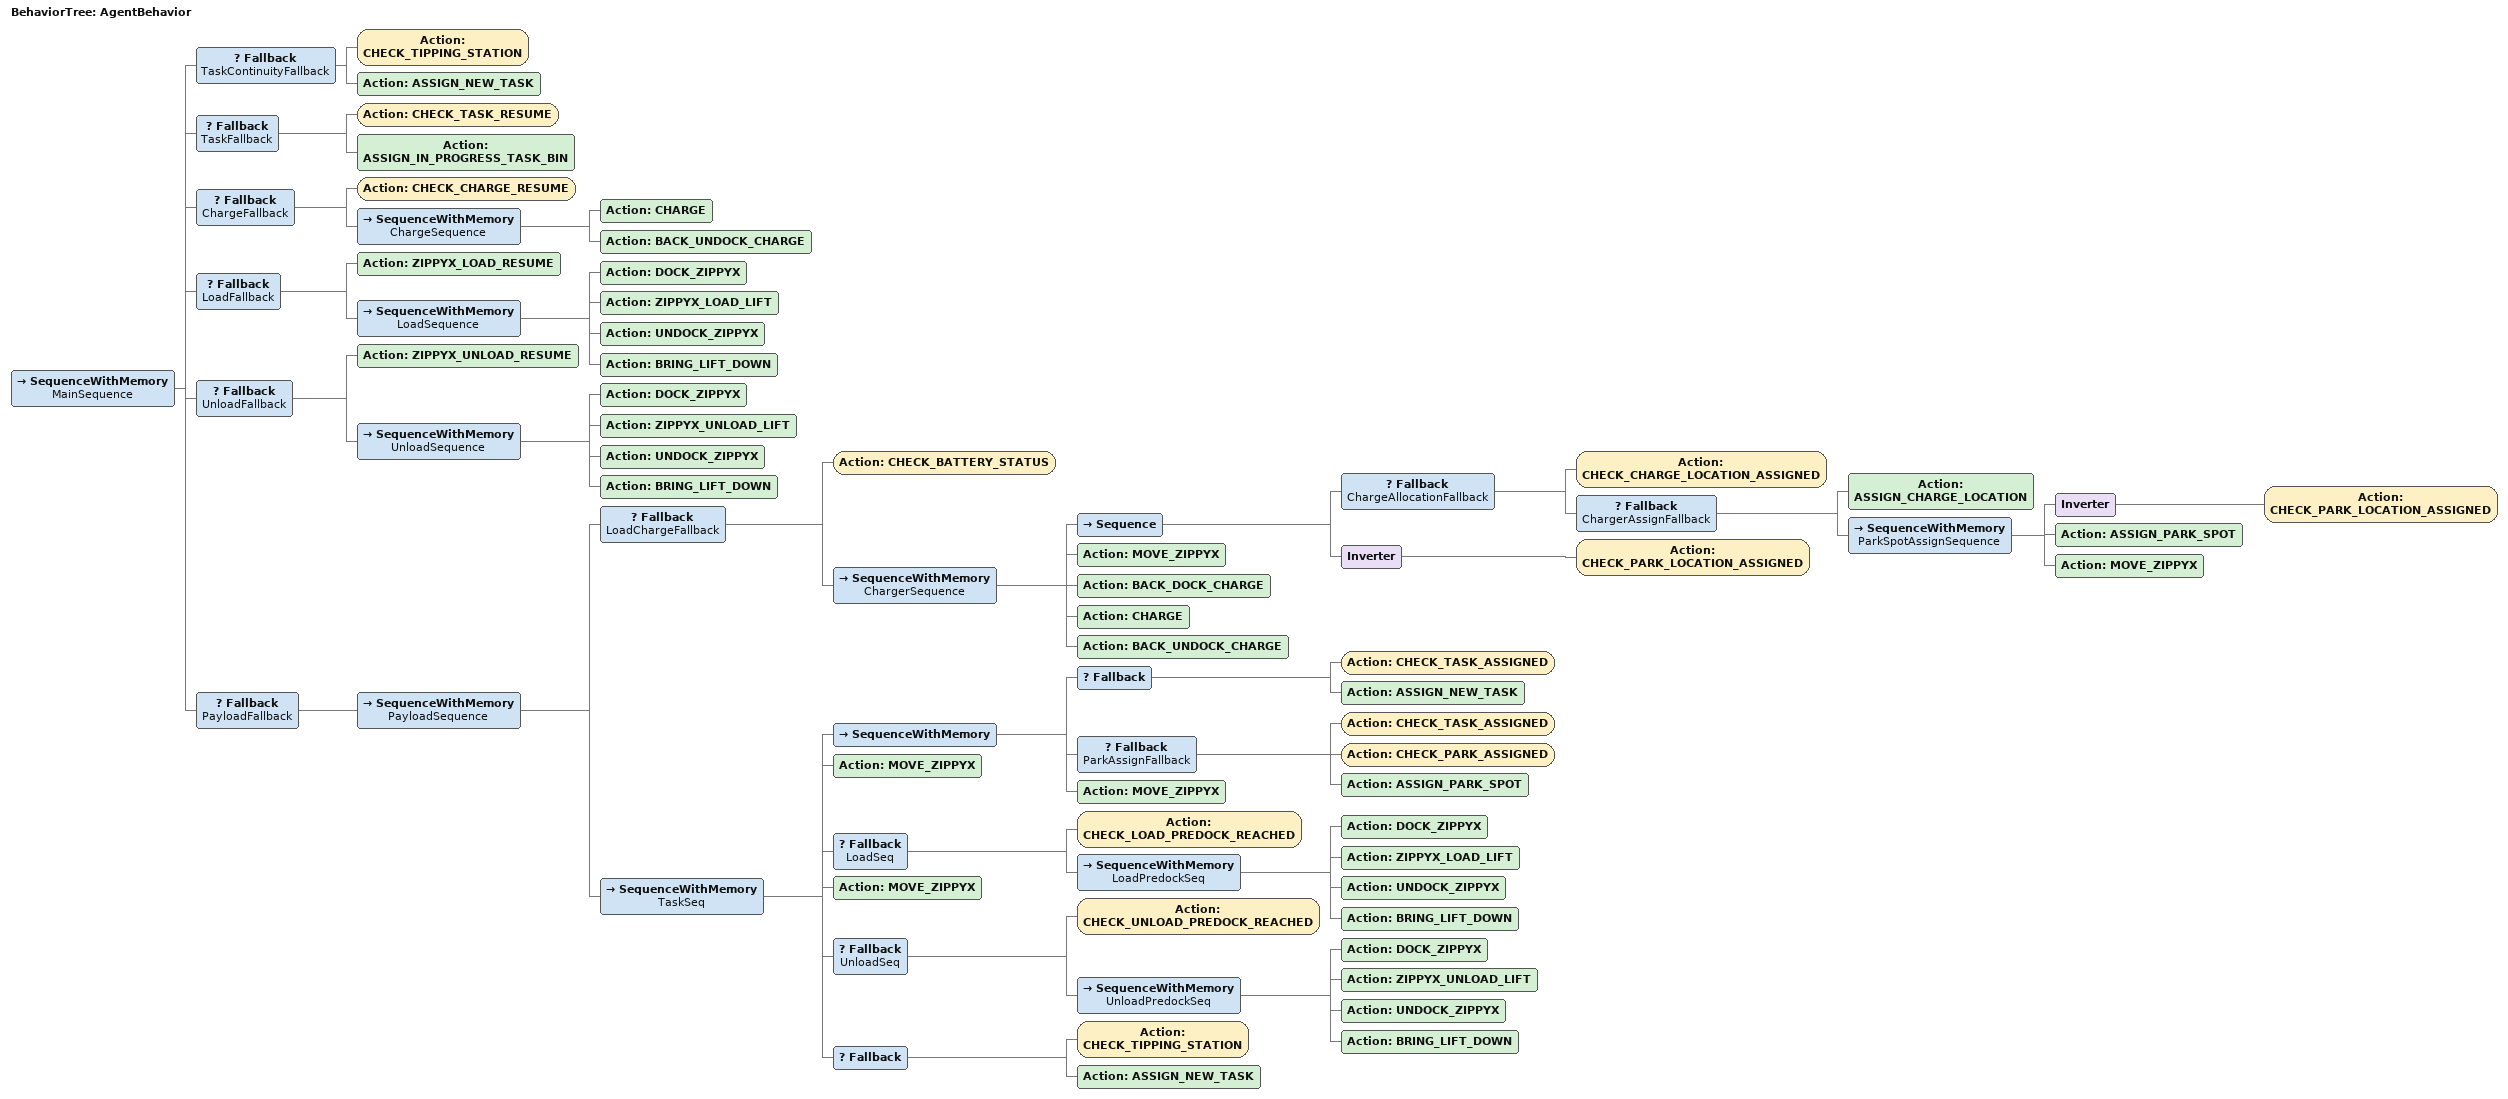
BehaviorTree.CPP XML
<?xml version='1.0' encoding='UTF-8'?>
<root main_tree_to_execute="AgentBehavior" BTCPP_format="4">
    <BehaviorTree ID="AgentBehavior">
        <SequenceWithMemory name="MainSequence">
            <Fallback name="TaskContinuityFallback">
                <Action ID="CHECK_TIPPING_STATION" />
                <Action ID="ASSIGN_NEW_TASK" />
            </Fallback>
            <Fallback name="TaskFallback">
                <Action ID="CHECK_TASK_RESUME" />
                <Action ID="ASSIGN_IN_PROGRESS_TASK_BIN" />
            </Fallback>
            <Fallback name="ChargeFallback">
                <Action ID="CHECK_CHARGE_RESUME" />
                <SequenceWithMemory name="ChargeSequence">
                    <Action ID="CHARGE" />
                    <Action ID="BACK_UNDOCK_CHARGE" />
                </SequenceWithMemory>
            </Fallback>
            <Fallback name="LoadFallback">
                <Action ID="ZIPPYX_LOAD_RESUME" />
                <SequenceWithMemory name="LoadSequence">
                    <Action ID="DOCK_ZIPPYX" />
                    <Action ID="ZIPPYX_LOAD_LIFT" />
                    <Action ID="UNDOCK_ZIPPYX" />
                    <Action ID="BRING_LIFT_DOWN" />
                </SequenceWithMemory>
            </Fallback>
            <Fallback name="UnloadFallback">
                <Action ID="ZIPPYX_UNLOAD_RESUME" />
                <SequenceWithMemory name="UnloadSequence">
                    <Action ID="DOCK_ZIPPYX" />
                    <Action ID="ZIPPYX_UNLOAD_LIFT" />
                    <Action ID="UNDOCK_ZIPPYX" />
                    <Action ID="BRING_LIFT_DOWN" />
                </SequenceWithMemory>
            </Fallback>
            <Fallback name="PayloadFallback">
                <SequenceWithMemory name="PayloadSequence">
                    <Fallback name="LoadChargeFallback">
                        <Action ID="CHECK_BATTERY_STATUS" />
                        <SequenceWithMemory name="ChargerSequence">
                            <Sequence>
                                <Fallback name="ChargeAllocationFallback">
                                    <Action ID="CHECK_CHARGE_LOCATION_ASSIGNED" />
                                    <Fallback name="ChargerAssignFallback">
                                        <Action ID="ASSIGN_CHARGE_LOCATION" />
                                        <SequenceWithMemory name="ParkSpotAssignSequence">
                                            <Inverter>
                                                <Action ID="CHECK_PARK_LOCATION_ASSIGNED" />
                                            </Inverter>
                                            <Action ID="ASSIGN_PARK_SPOT" />
                                            <Action ID="MOVE_ZIPPYX" />
                                        </SequenceWithMemory>
                                    </Fallback>
                                </Fallback>
                                <Inverter>
                                    <Action ID="CHECK_PARK_LOCATION_ASSIGNED" />
                                </Inverter>
                            </Sequence>
                            <Action ID="MOVE_ZIPPYX" />
                            <Action ID="BACK_DOCK_CHARGE" />
                            <Action ID="CHARGE" />
                            <Action ID="BACK_UNDOCK_CHARGE" />
                        </SequenceWithMemory>
                    </Fallback>
                    <!-- Assign a new task. -->
                    <SequenceWithMemory name="TaskSeq">
                        <SequenceWithMemory>
                            <Fallback>
                                <Action ID="CHECK_TASK_ASSIGNED" />
                                <Action ID="ASSIGN_NEW_TASK" />
                            </Fallback>
                            <Fallback name="ParkAssignFallback">
                                <Action ID="CHECK_TASK_ASSIGNED" />
                                <Action ID="CHECK_PARK_ASSIGNED" />
                                <Action ID="ASSIGN_PARK_SPOT" />
                            </Fallback>
                            <Action ID="MOVE_ZIPPYX" />
                        </SequenceWithMemory>
                        <!-- Move to a target -->
                        <Action ID="MOVE_ZIPPYX" />
                        <!-- Load Fallback -->
                        <Fallback name="LoadSeq">
                            <!-- Check if the robot has reached predock loading -->
                            <Action ID="CHECK_LOAD_PREDOCK_REACHED" />
                            <SequenceWithMemory name="LoadPredockSeq">
                                <Action ID="DOCK_ZIPPYX" />
                                <Action ID="ZIPPYX_LOAD_LIFT" />
                                <Action ID="UNDOCK_ZIPPYX" />
                                <Action ID="BRING_LIFT_DOWN" />
                            </SequenceWithMemory>
                        </Fallback>
                        <!-- Move to destination -->
                        <Action ID="MOVE_ZIPPYX" />
                        <!-- Unload Sequence -->
                        <Fallback name="UnloadSeq">
                            <!-- Check if the robot has reached predock unloading -->
                            <Action ID="CHECK_UNLOAD_PREDOCK_REACHED" />
                            <SequenceWithMemory name="UnloadPredockSeq">
                                <Action ID="DOCK_ZIPPYX" />
                                <Action ID="ZIPPYX_UNLOAD_LIFT" />
                                <Action ID="UNDOCK_ZIPPYX" />
                                <Action ID="BRING_LIFT_DOWN" />
                            </SequenceWithMemory>
                        </Fallback>
                        <!-- Go to nearby location for task. -->
                        <Fallback>
                            <Action ID="CHECK_TIPPING_STATION" />
                            <Action ID="ASSIGN_NEW_TASK" />
                        </Fallback>
                    </SequenceWithMemory>
                </SequenceWithMemory>
            </Fallback>
        </SequenceWithMemory>
    </BehaviorTree>

</root>
